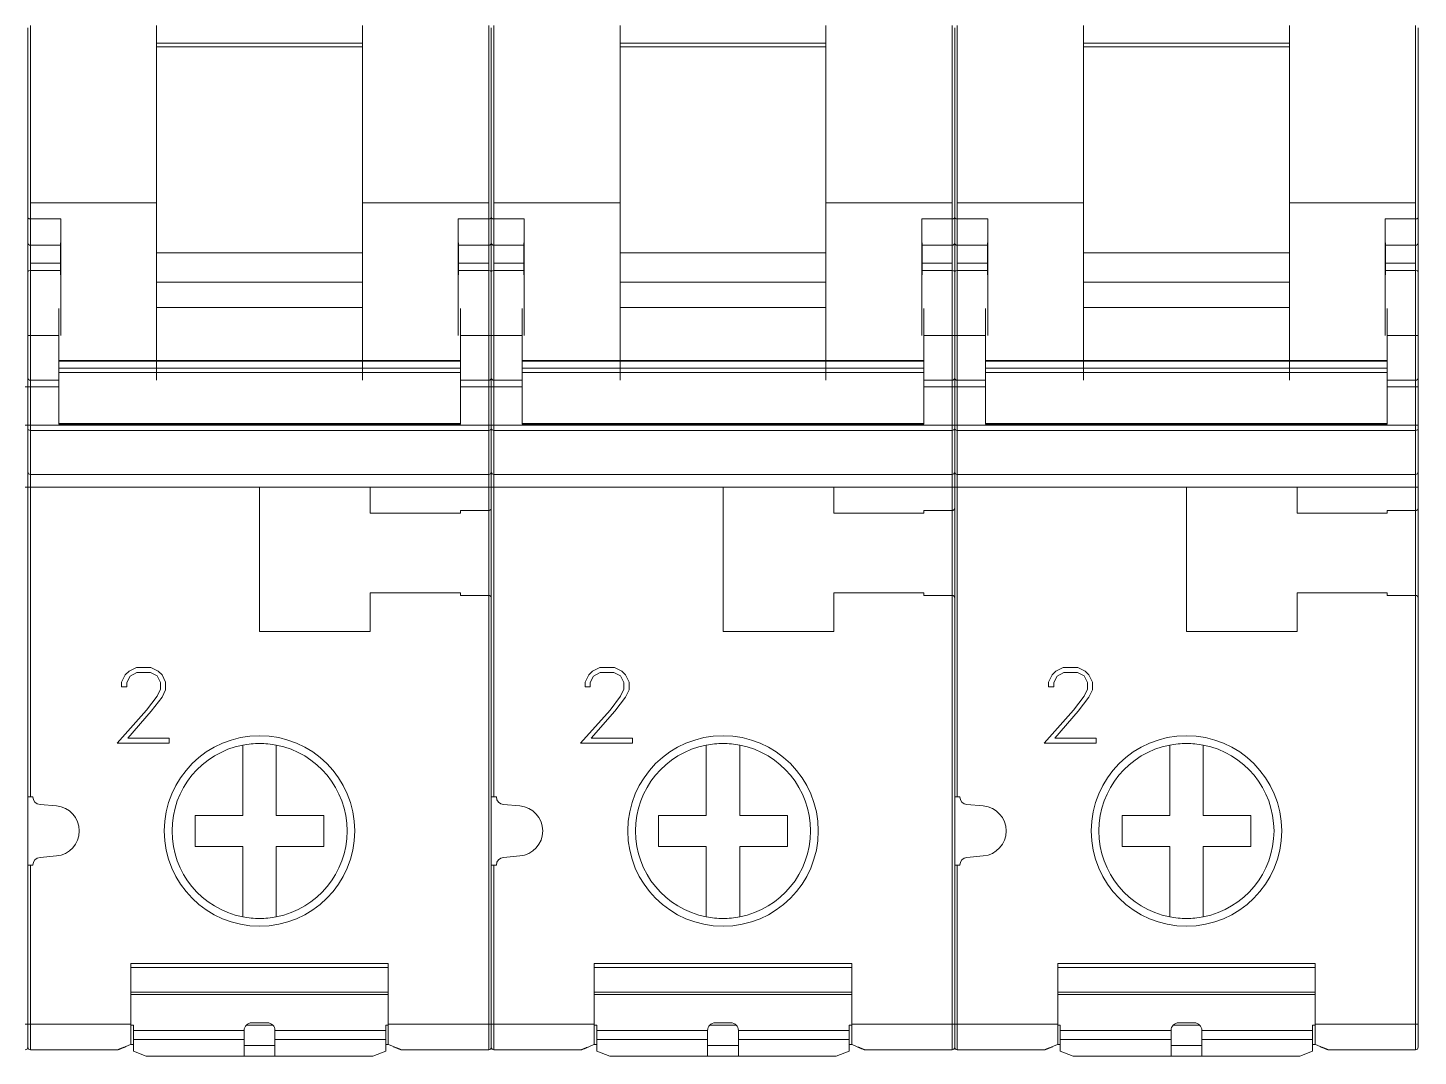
# Model space of a CAD drawing. Header units: millimetres. Extents: x -5035 to 14510, y -7775 to 12.
# Drawn here: x 1280.4 to 1334.4, y -2154.5 to -2114.6 of the extents above; entities that cross this region are included whole.
import ezdxf

# ---------------------------------------------------------------- set-up
doc = ezdxf.new("R2010")
doc.units = ezdxf.units.MM
doc.layers.add('eProC - L2', color=41, linetype='Continuous', lineweight=20)

msp = doc.modelspace()

# ---------------------------------------------------------------- linework, layer by layer
at = {"layer": 'eProC - L2'}
for p, q in [((1280.383, -2114.556), (1280.383, -2121.913)), ((1280.383, -2114.556), (1280.383, -2121.913)), ((1280.483, -2114.468), (1280.483, -2121.357)), ((1285.383, -2121.357), (1285.383, -2114.468)), ((1293.383, -2114.468), (1293.383, -2121.357)), ((1298.283, -2114.468), (1298.283, -2121.357)), ((1298.383, -2114.556), (1298.383, -2121.913)), ((1298.383, -2114.556), (1298.383, -2121.913)), ((1298.483, -2114.468), (1298.483, -2121.357)), ((1303.383, -2121.357), (1303.383, -2114.468)), ((1311.383, -2114.468), (1311.383, -2121.357)), ((1316.283, -2114.468), (1316.283, -2121.357)), ((1316.383, -2114.556), (1316.383, -2121.913)), ((1316.383, -2114.556), (1316.383, -2121.913)), ((1316.483, -2114.468), (1316.483, -2121.357)), ((1321.383, -2121.357), (1321.383, -2114.468)), ((1329.383, -2114.468), (1329.383, -2121.357)), ((1334.283, -2114.468), (1334.283, -2121.357)), ((1334.383, -2114.556), (1334.383, -2121.913)), ((1293.383, -2115.156), (1285.383, -2115.156)), ((1311.383, -2115.156), (1303.383, -2115.156)), ((1329.383, -2115.156), (1321.383, -2115.156)), ((1280.483, -2121.357), (1280.483, -2121.982)), ((1285.383, -2121.357), (1280.483, -2121.357)), ((1285.383, -2128.245), (1285.383, -2121.357)), ((1298.283, -2121.357), (1293.383, -2121.357)), ((1293.383, -2121.357), (1293.383, -2128.245)), ((1298.283, -2121.357), (1298.283, -2121.982)), ((1298.483, -2121.357), (1298.483, -2121.982)), ((1303.383, -2121.357), (1298.483, -2121.357)), ((1303.383, -2128.245), (1303.383, -2121.357)), ((1316.283, -2121.357), (1311.383, -2121.357)), ((1311.383, -2121.357), (1311.383, -2128.245)), ((1316.283, -2121.357), (1316.283, -2121.982)), ((1316.483, -2121.357), (1316.483, -2121.982)), ((1321.383, -2121.357), (1316.483, -2121.357)), ((1321.383, -2128.245), (1321.383, -2121.357)), ((1334.283, -2121.357), (1329.383, -2121.357)), ((1329.383, -2121.357), (1329.383, -2128.245)), ((1334.283, -2121.357), (1334.283, -2121.982)), ((1280.383, -2121.913), (1280.383, -2122.913)), ((1280.383, -2122.913), (1280.383, -2121.913)), ((1281.663, -2121.982), (1280.483, -2121.982)), ((1280.483, -2123.006), (1280.483, -2121.982)), ((1281.663, -2126.515), (1281.663, -2121.982)), ((1297.103, -2121.982), (1297.103, -2126.515)), ((1297.103, -2121.982), (1298.283, -2121.982)), ((1298.283, -2121.982), (1298.283, -2123.006)), ((1298.383, -2121.913), (1298.383, -2122.913)), ((1298.383, -2122.913), (1298.383, -2121.913)), ((1299.663, -2121.982), (1298.483, -2121.982)), ((1298.483, -2123.006), (1298.483, -2121.982)), ((1299.663, -2126.515), (1299.663, -2121.982)), ((1315.103, -2121.982), (1315.103, -2126.515)), ((1315.103, -2121.982), (1316.283, -2121.982)), ((1316.283, -2121.982), (1316.283, -2123.006)), ((1316.383, -2121.913), (1316.383, -2122.913)), ((1316.383, -2122.913), (1316.383, -2121.913)), ((1317.663, -2121.982), (1316.483, -2121.982)), ((1316.483, -2123.006), (1316.483, -2121.982)), ((1317.663, -2126.515), (1317.663, -2121.982)), ((1333.103, -2121.982), (1333.103, -2126.515)), ((1333.103, -2121.982), (1334.283, -2121.982)), ((1334.283, -2121.982), (1334.283, -2123.006)), ((1334.383, -2121.913), (1334.383, -2122.913)), ((1280.383, -2122.913), (1280.383, -2124.019)), ((1280.383, -2124.019), (1280.383, -2122.913)), ((1281.653, -2123.006), (1280.483, -2123.006)), ((1280.483, -2123.701), (1280.483, -2123.006)), ((1281.653, -2122.912), (1281.653, -2123.006)), ((1281.653, -2122.912), (1281.663, -2122.912)), ((1281.653, -2123.006), (1281.653, -2123.701)), ((1297.113, -2122.912), (1297.103, -2122.912)), ((1297.113, -2123.006), (1297.113, -2122.912)), ((1297.113, -2123.006), (1298.283, -2123.006)), ((1297.113, -2123.701), (1297.113, -2123.006)), ((1298.283, -2123.006), (1298.283, -2123.701)), ((1298.383, -2122.913), (1298.383, -2124.019)), ((1298.383, -2124.019), (1298.383, -2122.913)), ((1299.653, -2123.006), (1298.483, -2123.006)), ((1298.483, -2123.701), (1298.483, -2123.006)), ((1299.653, -2122.912), (1299.653, -2123.006)), ((1299.653, -2122.912), (1299.663, -2122.912)), ((1299.653, -2123.006), (1299.653, -2123.701)), ((1315.113, -2122.912), (1315.103, -2122.912)), ((1315.113, -2123.006), (1315.113, -2122.912)), ((1315.113, -2123.006), (1316.283, -2123.006)), ((1315.113, -2123.701), (1315.113, -2123.006)), ((1316.283, -2123.006), (1316.283, -2123.701)), ((1316.383, -2122.913), (1316.383, -2124.019)), ((1316.383, -2124.019), (1316.383, -2122.913)), ((1317.653, -2123.006), (1316.483, -2123.006)), ((1316.483, -2123.701), (1316.483, -2123.006)), ((1317.653, -2122.912), (1317.653, -2123.006)), ((1317.653, -2122.912), (1317.663, -2122.912)), ((1317.653, -2123.006), (1317.653, -2123.701)), ((1333.113, -2122.912), (1333.103, -2122.912)), ((1333.113, -2123.006), (1333.113, -2122.912)), ((1333.113, -2123.006), (1334.283, -2123.006)), ((1333.113, -2123.701), (1333.113, -2123.006)), ((1334.283, -2123.006), (1334.283, -2123.701)), ((1334.383, -2122.913), (1334.383, -2124.019)), ((1281.653, -2123.701), (1280.483, -2123.701)), ((1280.483, -2123.982), (1280.483, -2123.701)), ((1281.653, -2123.701), (1281.653, -2123.982)), ((1285.383, -2123.293), (1293.383, -2123.293)), ((1298.283, -2123.701), (1297.113, -2123.701)), ((1297.113, -2123.982), (1297.113, -2123.701)), ((1298.283, -2123.701), (1298.283, -2123.982)), ((1299.653, -2123.701), (1298.483, -2123.701)), ((1298.483, -2123.982), (1298.483, -2123.701)), ((1299.653, -2123.701), (1299.653, -2123.982)), ((1303.383, -2123.293), (1311.383, -2123.293)), ((1316.283, -2123.701), (1315.113, -2123.701)), ((1315.113, -2123.982), (1315.113, -2123.701)), ((1316.283, -2123.701), (1316.283, -2123.982)), ((1317.653, -2123.701), (1316.483, -2123.701)), ((1316.483, -2123.982), (1316.483, -2123.701)), ((1317.653, -2123.701), (1317.653, -2123.982)), ((1321.383, -2123.293), (1329.383, -2123.293)), ((1334.283, -2123.701), (1333.113, -2123.701)), ((1333.113, -2123.982), (1333.113, -2123.701)), ((1334.283, -2123.701), (1334.283, -2123.982)), ((1280.383, -2124.019), (1280.383, -2126.495)), ((1280.383, -2126.495), (1280.383, -2124.019)), ((1281.653, -2123.982), (1280.483, -2123.982)), ((1280.483, -2126.515), (1280.483, -2123.982)), ((1281.653, -2123.982), (1281.653, -2124.156)), ((1281.663, -2124.156), (1281.653, -2124.156)), ((1297.103, -2124.156), (1297.113, -2124.156)), ((1297.113, -2123.982), (1298.283, -2123.982)), ((1297.113, -2124.156), (1297.113, -2123.982)), ((1298.283, -2123.982), (1298.283, -2126.515)), ((1298.383, -2124.019), (1298.383, -2126.495)), ((1298.383, -2126.495), (1298.383, -2124.019)), ((1299.653, -2123.982), (1298.483, -2123.982)), ((1298.483, -2126.515), (1298.483, -2123.982)), ((1299.653, -2123.982), (1299.653, -2124.156)), ((1299.663, -2124.156), (1299.653, -2124.156)), ((1315.103, -2124.156), (1315.113, -2124.156)), ((1315.113, -2123.982), (1316.283, -2123.982)), ((1315.113, -2124.156), (1315.113, -2123.982)), ((1316.283, -2123.982), (1316.283, -2126.515)), ((1316.383, -2124.019), (1316.383, -2126.495)), ((1316.383, -2126.495), (1316.383, -2124.019)), ((1317.653, -2123.982), (1316.483, -2123.982)), ((1316.483, -2126.515), (1316.483, -2123.982)), ((1317.653, -2123.982), (1317.653, -2124.156)), ((1317.663, -2124.156), (1317.653, -2124.156)), ((1333.103, -2124.156), (1333.113, -2124.156)), ((1333.113, -2123.982), (1334.283, -2123.982)), ((1333.113, -2124.156), (1333.113, -2123.982)), ((1334.283, -2123.982), (1334.283, -2126.515)), ((1334.383, -2124.019), (1334.383, -2126.495)), ((1285.383, -2124.437), (1293.383, -2124.437)), ((1303.383, -2124.437), (1311.383, -2124.437)), ((1321.383, -2124.437), (1329.383, -2124.437)), ((1285.383, -2125.424), (1293.383, -2125.424)), ((1303.383, -2125.424), (1311.383, -2125.424)), ((1321.383, -2125.424), (1329.383, -2125.424)), ((1281.583, -2125.463), (1281.583, -2127.478)), ((1297.183, -2127.478), (1297.183, -2125.463)), ((1299.583, -2125.463), (1299.583, -2127.478)), ((1315.183, -2127.478), (1315.183, -2125.463)), ((1317.583, -2125.463), (1317.583, -2127.478)), ((1333.183, -2127.478), (1333.183, -2125.463)), ((1280.383, -2126.495), (1280.383, -2128.157)), ((1280.383, -2128.157), (1280.383, -2126.495)), ((1280.483, -2126.515), (1281.583, -2126.515)), ((1280.483, -2128.245), (1280.483, -2126.515)), ((1297.183, -2126.515), (1298.283, -2126.515)), ((1298.283, -2126.515), (1298.283, -2128.245)), ((1298.383, -2126.495), (1298.383, -2128.157)), ((1298.383, -2128.157), (1298.383, -2126.495)), ((1298.483, -2126.515), (1299.583, -2126.515)), ((1298.483, -2128.245), (1298.483, -2126.515)), ((1315.183, -2126.515), (1316.283, -2126.515)), ((1316.283, -2126.515), (1316.283, -2128.245)), ((1316.383, -2126.495), (1316.383, -2128.157)), ((1316.383, -2128.157), (1316.383, -2126.495)), ((1316.483, -2126.515), (1317.583, -2126.515)), ((1316.483, -2128.245), (1316.483, -2126.515)), ((1333.183, -2126.515), (1334.283, -2126.515)), ((1334.283, -2126.515), (1334.283, -2128.245)), ((1334.383, -2126.495), (1334.383, -2128.157)), ((1281.583, -2127.478), (1297.183, -2127.478)), ((1281.583, -2127.508), (1281.583, -2127.478)), ((1281.583, -2127.508), (1297.183, -2127.508)), ((1281.583, -2127.508), (1281.583, -2127.779)), ((1297.183, -2127.508), (1297.183, -2127.478)), ((1297.183, -2127.779), (1297.183, -2127.508)), ((1299.583, -2127.478), (1315.183, -2127.478)), ((1299.583, -2127.508), (1299.583, -2127.478)), ((1299.583, -2127.508), (1315.183, -2127.508)), ((1299.583, -2127.508), (1299.583, -2127.779)), ((1315.183, -2127.508), (1315.183, -2127.478)), ((1315.183, -2127.779), (1315.183, -2127.508)), ((1317.583, -2127.478), (1333.183, -2127.478)), ((1317.583, -2127.508), (1317.583, -2127.478)), ((1317.583, -2127.508), (1333.183, -2127.508)), ((1317.583, -2127.508), (1317.583, -2127.779)), ((1333.183, -2127.508), (1333.183, -2127.478)), ((1333.183, -2127.779), (1333.183, -2127.508)), ((1281.583, -2127.779), (1281.583, -2127.949)), ((1281.583, -2127.779), (1297.183, -2127.779)), ((1281.583, -2127.949), (1297.183, -2127.949)), ((1281.583, -2127.949), (1281.583, -2129.932)), ((1297.183, -2127.779), (1297.183, -2127.949)), ((1297.183, -2129.932), (1297.183, -2127.949)), ((1299.583, -2127.779), (1299.583, -2127.949)), ((1299.583, -2127.779), (1315.183, -2127.779)), ((1299.583, -2127.949), (1315.183, -2127.949)), ((1299.583, -2127.949), (1299.583, -2129.932)), ((1315.183, -2127.779), (1315.183, -2127.949)), ((1315.183, -2129.932), (1315.183, -2127.949)), ((1317.583, -2127.779), (1317.583, -2127.949)), ((1317.583, -2127.779), (1333.183, -2127.779)), ((1317.583, -2127.949), (1333.183, -2127.949)), ((1317.583, -2127.949), (1317.583, -2129.932)), ((1333.183, -2127.779), (1333.183, -2127.949)), ((1333.183, -2129.932), (1333.183, -2127.949)), ((1280.383, -2128.51), (1280.283, -2128.51)), ((1280.383, -2128.157), (1280.383, -2128.51)), ((1280.383, -2128.51), (1280.383, -2128.157)), ((1280.383, -2128.51), (1280.383, -2129.991)), ((1280.383, -2128.51), (1280.483, -2128.51)), ((1280.383, -2129.991), (1280.383, -2128.51)), ((1281.583, -2128.245), (1280.483, -2128.245)), ((1280.483, -2128.51), (1280.483, -2128.245)), ((1281.583, -2128.51), (1280.483, -2128.51)), ((1280.483, -2129.991), (1280.483, -2128.51)), ((1297.183, -2128.245), (1298.283, -2128.245)), ((1298.283, -2128.51), (1297.183, -2128.51)), ((1298.283, -2128.245), (1298.283, -2128.51)), ((1298.383, -2128.51), (1298.283, -2128.51)), ((1298.283, -2128.51), (1298.283, -2129.991)), ((1298.383, -2128.157), (1298.383, -2128.51)), ((1298.383, -2128.51), (1298.383, -2128.157)), ((1298.383, -2128.51), (1298.383, -2129.991)), ((1298.383, -2128.51), (1298.483, -2128.51)), ((1298.383, -2129.991), (1298.383, -2128.51)), ((1299.583, -2128.245), (1298.483, -2128.245)), ((1298.483, -2128.51), (1298.483, -2128.245)), ((1299.583, -2128.51), (1298.483, -2128.51)), ((1298.483, -2129.991), (1298.483, -2128.51)), ((1315.183, -2128.245), (1316.283, -2128.245)), ((1316.283, -2128.51), (1315.183, -2128.51)), ((1316.283, -2128.245), (1316.283, -2128.51)), ((1316.383, -2128.51), (1316.283, -2128.51)), ((1316.283, -2128.51), (1316.283, -2129.991)), ((1316.383, -2128.157), (1316.383, -2128.51)), ((1316.383, -2128.51), (1316.383, -2128.157)), ((1316.383, -2128.51), (1316.383, -2129.991)), ((1316.383, -2128.51), (1316.483, -2128.51)), ((1316.383, -2129.991), (1316.383, -2128.51)), ((1317.583, -2128.245), (1316.483, -2128.245)), ((1316.483, -2128.51), (1316.483, -2128.245)), ((1317.583, -2128.51), (1316.483, -2128.51)), ((1316.483, -2129.991), (1316.483, -2128.51)), ((1333.183, -2128.245), (1334.283, -2128.245)), ((1334.283, -2128.51), (1333.183, -2128.51)), ((1334.283, -2128.245), (1334.283, -2128.51)), ((1334.383, -2128.51), (1334.283, -2128.51)), ((1334.283, -2128.51), (1334.283, -2129.991)), ((1334.383, -2128.157), (1334.383, -2128.51)), ((1334.383, -2128.51), (1334.383, -2129.991)), ((1280.383, -2129.991), (1280.283, -2129.991)), ((1280.383, -2129.991), (1280.383, -2130.127)), ((1280.383, -2129.991), (1280.483, -2129.991)), ((1280.383, -2130.127), (1280.383, -2129.991)), ((1280.383, -2130.127), (1280.383, -2131.807)), ((1280.383, -2131.807), (1280.383, -2130.127)), ((1298.283, -2129.991), (1280.483, -2129.991)), ((1280.483, -2130.195), (1280.483, -2129.991)), ((1298.283, -2130.195), (1280.483, -2130.195)), ((1280.483, -2131.907), (1280.483, -2130.195)), ((1281.583, -2129.932), (1297.183, -2129.932)), ((1281.583, -2129.955), (1281.583, -2129.932)), ((1281.583, -2129.955), (1297.183, -2129.955)), ((1297.183, -2129.932), (1297.183, -2129.955)), ((1298.383, -2129.991), (1298.283, -2129.991)), ((1298.283, -2129.991), (1298.283, -2130.195)), ((1298.283, -2130.195), (1298.283, -2131.907)), ((1298.383, -2129.991), (1298.383, -2130.127)), ((1298.383, -2129.991), (1298.483, -2129.991)), ((1298.383, -2130.127), (1298.383, -2129.991)), ((1298.383, -2130.127), (1298.383, -2131.807)), ((1298.383, -2131.807), (1298.383, -2130.127)), ((1316.283, -2129.991), (1298.483, -2129.991)), ((1298.483, -2130.195), (1298.483, -2129.991)), ((1316.283, -2130.195), (1298.483, -2130.195)), ((1298.483, -2131.907), (1298.483, -2130.195)), ((1299.583, -2129.932), (1315.183, -2129.932)), ((1299.583, -2129.955), (1299.583, -2129.932)), ((1299.583, -2129.955), (1315.183, -2129.955)), ((1315.183, -2129.932), (1315.183, -2129.955)), ((1316.383, -2129.991), (1316.283, -2129.991)), ((1316.283, -2129.991), (1316.283, -2130.195)), ((1316.283, -2130.195), (1316.283, -2131.907)), ((1316.383, -2129.991), (1316.383, -2130.127)), ((1316.383, -2129.991), (1316.483, -2129.991)), ((1316.383, -2130.127), (1316.383, -2129.991)), ((1316.383, -2130.127), (1316.383, -2131.807)), ((1316.383, -2131.807), (1316.383, -2130.127)), ((1334.283, -2129.991), (1316.483, -2129.991)), ((1316.483, -2130.195), (1316.483, -2129.991)), ((1334.283, -2130.195), (1316.483, -2130.195)), ((1316.483, -2131.907), (1316.483, -2130.195)), ((1317.583, -2129.932), (1333.183, -2129.932)), ((1317.583, -2129.955), (1317.583, -2129.932)), ((1317.583, -2129.955), (1333.183, -2129.955)), ((1333.183, -2129.932), (1333.183, -2129.955)), ((1334.383, -2129.991), (1334.283, -2129.991)), ((1334.283, -2129.991), (1334.283, -2130.195)), ((1334.283, -2130.195), (1334.283, -2131.907)), ((1334.383, -2129.991), (1334.383, -2130.127)), ((1334.383, -2130.127), (1334.383, -2131.807)), ((1280.383, -2131.807), (1280.383, -2132.407)), ((1280.383, -2132.407), (1280.383, -2131.807)), ((1298.283, -2131.907), (1280.483, -2131.907)), ((1280.483, -2132.407), (1280.483, -2131.907)), ((1298.283, -2131.907), (1298.283, -2132.407)), ((1298.383, -2131.807), (1298.383, -2132.407)), ((1298.383, -2132.407), (1298.383, -2131.807)), ((1316.283, -2131.907), (1298.483, -2131.907)), ((1298.483, -2132.407), (1298.483, -2131.907)), ((1316.283, -2131.907), (1316.283, -2132.407)), ((1316.383, -2131.807), (1316.383, -2132.407)), ((1316.383, -2132.407), (1316.383, -2131.807)), ((1334.283, -2131.907), (1316.483, -2131.907)), ((1316.483, -2132.407), (1316.483, -2131.907)), ((1334.283, -2131.907), (1334.283, -2132.407)), ((1334.383, -2131.807), (1334.383, -2132.407)), ((1280.383, -2132.407), (1280.283, -2132.407)), ((1280.383, -2132.407), (1280.383, -2133.207)), ((1280.383, -2132.407), (1280.483, -2132.407)), ((1280.383, -2144.431), (1280.383, -2132.407)), ((1289.383, -2132.407), (1280.483, -2132.407)), ((1280.483, -2144.431), (1280.483, -2132.407)), ((1289.383, -2132.407), (1293.683, -2132.407)), ((1289.383, -2138.007), (1289.383, -2132.407)), ((1293.683, -2132.407), (1298.283, -2132.407)), ((1293.683, -2132.407), (1293.683, -2133.407)), ((1298.383, -2132.407), (1298.283, -2132.407)), ((1298.283, -2132.407), (1298.283, -2133.307)), ((1298.383, -2132.407), (1298.383, -2133.207)), ((1298.383, -2132.407), (1298.483, -2132.407)), ((1298.383, -2144.431), (1298.383, -2132.407)), ((1307.383, -2132.407), (1298.483, -2132.407)), ((1298.483, -2144.431), (1298.483, -2132.407)), ((1307.383, -2132.407), (1311.683, -2132.407)), ((1307.383, -2138.007), (1307.383, -2132.407)), ((1311.683, -2132.407), (1316.283, -2132.407)), ((1311.683, -2132.407), (1311.683, -2133.407)), ((1316.383, -2132.407), (1316.283, -2132.407)), ((1316.283, -2132.407), (1316.283, -2133.307)), ((1316.383, -2132.407), (1316.383, -2133.207)), ((1316.383, -2132.407), (1316.483, -2132.407)), ((1316.383, -2144.431), (1316.383, -2132.407)), ((1325.383, -2132.407), (1316.483, -2132.407)), ((1316.483, -2144.431), (1316.483, -2132.407)), ((1325.383, -2132.407), (1329.683, -2132.407)), ((1325.383, -2138.007), (1325.383, -2132.407)), ((1329.683, -2132.407), (1334.283, -2132.407)), ((1329.683, -2132.407), (1329.683, -2133.407)), ((1334.383, -2132.407), (1334.283, -2132.407)), ((1334.283, -2132.407), (1334.283, -2133.307)), ((1334.383, -2132.407), (1334.383, -2133.207)), ((1280.383, -2133.207), (1280.383, -2136.707)), ((1293.683, -2133.407), (1297.183, -2133.407)), ((1297.183, -2133.307), (1298.283, -2133.307)), ((1297.183, -2133.407), (1297.183, -2133.307)), ((1298.283, -2133.307), (1298.283, -2136.607)), ((1298.383, -2133.207), (1298.383, -2136.707)), ((1311.683, -2133.407), (1315.183, -2133.407)), ((1315.183, -2133.307), (1316.283, -2133.307)), ((1315.183, -2133.407), (1315.183, -2133.307)), ((1316.283, -2133.307), (1316.283, -2136.607)), ((1316.383, -2133.207), (1316.383, -2136.707)), ((1329.683, -2133.407), (1333.183, -2133.407)), ((1333.183, -2133.307), (1334.283, -2133.307)), ((1333.183, -2133.407), (1333.183, -2133.307)), ((1334.283, -2133.307), (1334.283, -2136.607)), ((1334.383, -2133.207), (1334.383, -2136.707)), ((1280.383, -2136.707), (1280.383, -2153.257)), ((1293.683, -2136.507), (1293.683, -2138.007)), ((1297.183, -2136.507), (1293.683, -2136.507)), ((1297.183, -2136.607), (1297.183, -2136.507)), ((1297.183, -2136.607), (1298.283, -2136.607)), ((1298.283, -2136.607), (1298.283, -2153.257)), ((1298.383, -2136.707), (1298.383, -2153.257)), ((1311.683, -2136.507), (1311.683, -2138.007)), ((1315.183, -2136.507), (1311.683, -2136.507)), ((1315.183, -2136.607), (1315.183, -2136.507)), ((1315.183, -2136.607), (1316.283, -2136.607)), ((1316.283, -2136.607), (1316.283, -2153.257)), ((1316.383, -2136.707), (1316.383, -2153.257)), ((1329.683, -2136.507), (1329.683, -2138.007)), ((1333.183, -2136.507), (1329.683, -2136.507)), ((1333.183, -2136.607), (1333.183, -2136.507)), ((1333.183, -2136.607), (1334.283, -2136.607)), ((1334.283, -2136.607), (1334.283, -2153.257)), ((1334.383, -2136.707), (1334.383, -2153.257)), ((1293.683, -2138.007), (1289.383, -2138.007)), ((1311.683, -2138.007), (1307.383, -2138.007)), ((1329.683, -2138.007), (1325.383, -2138.007)), ((1284.313, -2139.55), (1284.6, -2139.411)), ((1284.6, -2139.411), (1285.165, -2139.411)), ((1285.165, -2139.411), (1285.45, -2139.552)), ((1302.313, -2139.55), (1302.6, -2139.411)), ((1302.6, -2139.411), (1303.165, -2139.411)), ((1303.165, -2139.411), (1303.45, -2139.552)), ((1320.313, -2139.55), (1320.6, -2139.411)), ((1320.6, -2139.411), (1321.165, -2139.411)), ((1321.165, -2139.411), (1321.45, -2139.552)), ((1284.028, -2139.98), (1284.168, -2139.693)), ((1284.028, -2140.156), (1284.028, -2139.98)), ((1284.168, -2139.693), (1284.313, -2139.55)), ((1284.357, -2139.737), (1284.227, -2139.995)), ((1284.227, -2139.995), (1284.227, -2140.156)), ((1284.616, -2139.607), (1284.357, -2139.737)), ((1285.148, -2139.607), (1284.616, -2139.607)), ((1285.408, -2139.736), (1285.148, -2139.607)), ((1285.536, -2139.995), (1285.408, -2139.736)), ((1285.45, -2139.552), (1285.596, -2139.696)), ((1285.536, -2140.253), (1285.536, -2139.995)), ((1285.596, -2139.696), (1285.737, -2139.983)), ((1285.737, -2139.983), (1285.737, -2140.274)), ((1302.028, -2139.98), (1302.168, -2139.693)), ((1302.028, -2140.156), (1302.028, -2139.98)), ((1302.168, -2139.693), (1302.313, -2139.55)), ((1302.357, -2139.737), (1302.227, -2139.995)), ((1302.227, -2139.995), (1302.227, -2140.156)), ((1302.616, -2139.607), (1302.357, -2139.737)), ((1303.148, -2139.607), (1302.616, -2139.607)), ((1303.408, -2139.736), (1303.148, -2139.607)), ((1303.536, -2139.995), (1303.408, -2139.736)), ((1303.45, -2139.552), (1303.596, -2139.696)), ((1303.536, -2140.253), (1303.536, -2139.995)), ((1303.596, -2139.696), (1303.737, -2139.983)), ((1303.737, -2139.983), (1303.737, -2140.274)), ((1320.028, -2139.98), (1320.168, -2139.693)), ((1320.028, -2140.156), (1320.028, -2139.98)), ((1320.168, -2139.693), (1320.313, -2139.55)), ((1320.357, -2139.737), (1320.227, -2139.995)), ((1320.227, -2139.995), (1320.227, -2140.156)), ((1320.616, -2139.607), (1320.357, -2139.737)), ((1321.148, -2139.607), (1320.616, -2139.607)), ((1321.408, -2139.736), (1321.148, -2139.607)), ((1321.536, -2139.995), (1321.408, -2139.736)), ((1321.45, -2139.552), (1321.596, -2139.696)), ((1321.536, -2140.253), (1321.536, -2139.995)), ((1321.596, -2139.696), (1321.737, -2139.983)), ((1321.737, -2139.983), (1321.737, -2140.274)), ((1284.227, -2140.156), (1284.028, -2140.156)), ((1284.997, -2141.065), (1285.404, -2140.521)), ((1285.596, -2140.555), (1285.18, -2141.108)), ((1285.404, -2140.521), (1285.536, -2140.253)), ((1285.737, -2140.274), (1285.596, -2140.555)), ((1302.227, -2140.156), (1302.028, -2140.156)), ((1302.997, -2141.065), (1303.404, -2140.521)), ((1303.596, -2140.555), (1303.18, -2141.108)), ((1303.404, -2140.521), (1303.536, -2140.253)), ((1303.737, -2140.274), (1303.596, -2140.555)), ((1320.227, -2140.156), (1320.028, -2140.156)), ((1320.997, -2141.065), (1321.404, -2140.521)), ((1321.596, -2140.555), (1321.18, -2141.108)), ((1321.404, -2140.521), (1321.536, -2140.253)), ((1321.737, -2140.274), (1321.596, -2140.555)), ((1283.852, -2142.351), (1284.997, -2141.065)), ((1301.852, -2142.351), (1302.997, -2141.065)), ((1319.852, -2142.351), (1320.997, -2141.065)), ((1285.18, -2141.108), (1284.267, -2142.155)), ((1303.18, -2141.108), (1302.267, -2142.155)), ((1321.18, -2141.108), (1320.267, -2142.155)), ((1284.267, -2142.155), (1285.873, -2142.155)), ((1285.873, -2142.155), (1285.873, -2142.351)), ((1302.267, -2142.155), (1303.873, -2142.155)), ((1303.873, -2142.155), (1303.873, -2142.351)), ((1320.267, -2142.155), (1321.873, -2142.155)), ((1321.873, -2142.155), (1321.873, -2142.351)), ((1285.873, -2142.351), (1283.852, -2142.351)), ((1288.733, -2145.157), (1288.733, -2142.419)), ((1290.033, -2142.419), (1290.033, -2145.157)), ((1303.873, -2142.351), (1301.852, -2142.351)), ((1306.733, -2145.157), (1306.733, -2142.419)), ((1308.033, -2142.419), (1308.033, -2145.157)), ((1321.873, -2142.351), (1319.852, -2142.351)), ((1324.733, -2145.157), (1324.733, -2142.419)), ((1326.033, -2142.419), (1326.033, -2145.157)), ((1280.483, -2144.431), (1280.383, -2144.431)), ((1280.383, -2147.082), (1280.383, -2144.431)), ((1280.583, -2144.431), (1280.483, -2144.431)), ((1280.857, -2144.73), (1281.493, -2144.785)), ((1298.483, -2144.431), (1298.383, -2144.431)), ((1298.383, -2147.082), (1298.383, -2144.431)), ((1298.583, -2144.431), (1298.483, -2144.431)), ((1298.857, -2144.73), (1299.493, -2144.785)), ((1316.483, -2144.431), (1316.383, -2144.431)), ((1316.383, -2147.082), (1316.383, -2144.431)), ((1316.583, -2144.431), (1316.483, -2144.431)), ((1316.857, -2144.73), (1317.493, -2144.785)), ((1286.883, -2146.357), (1286.883, -2145.157)), ((1286.883, -2145.157), (1288.733, -2145.157)), ((1290.033, -2145.157), (1291.883, -2145.157)), ((1291.883, -2145.157), (1291.883, -2146.357)), ((1304.883, -2146.357), (1304.883, -2145.157)), ((1304.883, -2145.157), (1306.733, -2145.157)), ((1308.033, -2145.157), (1309.883, -2145.157)), ((1309.883, -2145.157), (1309.883, -2146.357)), ((1322.883, -2146.357), (1322.883, -2145.157)), ((1322.883, -2145.157), (1324.733, -2145.157)), ((1326.033, -2145.157), (1327.883, -2145.157)), ((1327.883, -2145.157), (1327.883, -2146.357)), ((1288.733, -2146.357), (1286.883, -2146.357)), ((1288.733, -2149.094), (1288.733, -2146.357)), ((1290.033, -2146.357), (1290.033, -2149.094)), ((1291.883, -2146.357), (1290.033, -2146.357)), ((1306.733, -2146.357), (1304.883, -2146.357)), ((1306.733, -2149.094), (1306.733, -2146.357)), ((1308.033, -2146.357), (1308.033, -2149.094)), ((1309.883, -2146.357), (1308.033, -2146.357)), ((1324.733, -2146.357), (1322.883, -2146.357)), ((1324.733, -2149.094), (1324.733, -2146.357)), ((1326.033, -2146.357), (1326.033, -2149.094)), ((1327.883, -2146.357), (1326.033, -2146.357)), ((1281.493, -2146.728), (1280.857, -2146.783)), ((1299.493, -2146.728), (1298.857, -2146.783)), ((1317.493, -2146.728), (1316.857, -2146.783)), ((1280.383, -2147.082), (1280.483, -2147.082)), ((1280.383, -2153.257), (1280.383, -2147.082)), ((1280.483, -2153.257), (1280.483, -2147.082)), ((1280.583, -2147.082), (1280.483, -2147.082)), ((1298.383, -2147.082), (1298.483, -2147.082)), ((1298.383, -2153.257), (1298.383, -2147.082)), ((1298.483, -2153.257), (1298.483, -2147.082)), ((1298.583, -2147.082), (1298.483, -2147.082)), ((1316.383, -2147.082), (1316.483, -2147.082)), ((1316.383, -2153.257), (1316.383, -2147.082)), ((1316.483, -2153.257), (1316.483, -2147.082)), ((1316.583, -2147.082), (1316.483, -2147.082)), ((1294.383, -2150.907), (1284.383, -2150.907)), ((1284.383, -2152.018), (1284.383, -2150.907)), ((1284.383, -2151.057), (1294.383, -2151.057)), ((1294.383, -2150.907), (1294.383, -2152.018)), ((1312.383, -2150.907), (1302.383, -2150.907)), ((1302.383, -2152.018), (1302.383, -2150.907)), ((1302.383, -2151.057), (1312.383, -2151.057)), ((1312.383, -2150.907), (1312.383, -2152.018)), ((1330.383, -2150.907), (1320.383, -2150.907)), ((1320.383, -2152.018), (1320.383, -2150.907)), ((1320.383, -2151.057), (1330.383, -2151.057)), ((1330.383, -2150.907), (1330.383, -2152.018)), ((1284.383, -2153.257), (1284.383, -2152.018)), ((1294.383, -2152.018), (1284.383, -2152.018)), ((1284.383, -2152.107), (1294.383, -2152.107)), ((1294.383, -2152.018), (1294.383, -2153.257)), ((1302.383, -2153.257), (1302.383, -2152.018)), ((1312.383, -2152.018), (1302.383, -2152.018)), ((1302.383, -2152.107), (1312.383, -2152.107)), ((1312.383, -2152.018), (1312.383, -2153.257)), ((1320.383, -2153.257), (1320.383, -2152.018)), ((1330.383, -2152.018), (1320.383, -2152.018)), ((1320.383, -2152.107), (1330.383, -2152.107)), ((1330.383, -2152.018), (1330.383, -2153.257)), ((1280.383, -2153.257), (1280.283, -2153.257)), ((1280.383, -2153.257), (1280.383, -2154.157)), ((1280.383, -2153.257), (1280.483, -2153.257)), ((1280.383, -2154.157), (1280.383, -2153.257)), ((1284.383, -2153.257), (1280.483, -2153.257)), ((1280.483, -2154.257), (1280.483, -2153.257)), ((1284.383, -2153.257), (1280.483, -2153.257)), ((1284.383, -2153.257), (1284.383, -2154.057)), ((1284.383, -2153.307), (1284.483, -2153.307)), ((1284.483, -2153.307), (1284.483, -2153.507)), ((1288.783, -2153.507), (1284.483, -2153.507)), ((1284.483, -2153.857), (1284.483, -2153.507)), ((1288.783, -2153.507), (1288.783, -2153.857)), ((1288.859, -2153.307), (1289.906, -2153.307)), ((1289.083, -2153.207), (1289.683, -2153.207)), ((1294.283, -2153.507), (1289.983, -2153.507)), ((1289.983, -2153.857), (1289.983, -2153.507)), ((1294.283, -2153.307), (1294.383, -2153.307)), ((1294.283, -2153.507), (1294.283, -2153.307)), ((1294.283, -2153.507), (1294.283, -2153.857)), ((1294.383, -2153.257), (1298.283, -2153.257)), ((1298.283, -2153.257), (1294.383, -2153.257)), ((1294.383, -2154.057), (1294.383, -2153.257)), ((1298.283, -2153.257), (1298.283, -2154.257)), ((1298.383, -2153.257), (1298.283, -2153.257)), ((1298.383, -2153.257), (1298.383, -2154.157)), ((1298.383, -2153.257), (1298.483, -2153.257)), ((1298.383, -2154.157), (1298.383, -2153.257)), ((1302.383, -2153.257), (1298.483, -2153.257)), ((1298.483, -2154.257), (1298.483, -2153.257)), ((1302.383, -2153.257), (1298.483, -2153.257)), ((1302.383, -2153.257), (1302.383, -2154.057)), ((1302.383, -2153.307), (1302.483, -2153.307)), ((1302.483, -2153.307), (1302.483, -2153.507)), ((1306.783, -2153.507), (1302.483, -2153.507)), ((1302.483, -2153.857), (1302.483, -2153.507)), ((1306.783, -2153.507), (1306.783, -2153.857)), ((1306.859, -2153.307), (1307.906, -2153.307)), ((1307.083, -2153.207), (1307.683, -2153.207)), ((1312.283, -2153.507), (1307.983, -2153.507)), ((1307.983, -2153.857), (1307.983, -2153.507)), ((1312.283, -2153.307), (1312.383, -2153.307)), ((1312.283, -2153.507), (1312.283, -2153.307)), ((1312.283, -2153.507), (1312.283, -2153.857)), ((1312.383, -2153.257), (1316.283, -2153.257)), ((1316.283, -2153.257), (1312.383, -2153.257)), ((1312.383, -2154.057), (1312.383, -2153.257)), ((1316.283, -2153.257), (1316.283, -2154.257)), ((1316.383, -2153.257), (1316.283, -2153.257)), ((1316.383, -2153.257), (1316.383, -2154.157)), ((1316.383, -2153.257), (1316.483, -2153.257)), ((1316.383, -2154.157), (1316.383, -2153.257)), ((1320.383, -2153.257), (1316.483, -2153.257)), ((1316.483, -2154.257), (1316.483, -2153.257)), ((1320.383, -2153.257), (1316.483, -2153.257)), ((1320.383, -2153.257), (1320.383, -2154.057)), ((1320.383, -2153.307), (1320.483, -2153.307)), ((1320.483, -2153.307), (1320.483, -2153.507)), ((1324.783, -2153.507), (1320.483, -2153.507)), ((1320.483, -2153.857), (1320.483, -2153.507)), ((1324.783, -2153.507), (1324.783, -2153.857)), ((1324.859, -2153.307), (1325.906, -2153.307)), ((1325.083, -2153.207), (1325.683, -2153.207)), ((1330.283, -2153.507), (1325.983, -2153.507)), ((1325.983, -2153.857), (1325.983, -2153.507)), ((1330.283, -2153.307), (1330.383, -2153.307)), ((1330.283, -2153.507), (1330.283, -2153.307)), ((1330.283, -2153.507), (1330.283, -2153.857)), ((1330.383, -2153.257), (1334.283, -2153.257)), ((1334.283, -2153.257), (1330.383, -2153.257)), ((1330.383, -2154.057), (1330.383, -2153.257)), ((1334.283, -2153.257), (1334.283, -2154.257)), ((1334.383, -2153.257), (1334.283, -2153.257)), ((1334.383, -2153.257), (1334.383, -2154.157)), ((1284.483, -2154.057), (1284.383, -2154.057)), ((1284.483, -2153.857), (1288.783, -2153.857)), ((1284.483, -2153.857), (1284.483, -2154.307)), ((1288.783, -2154.507), (1288.783, -2153.857)), ((1289.983, -2153.857), (1294.283, -2153.857)), ((1289.983, -2153.857), (1289.983, -2154.507)), ((1294.283, -2154.307), (1294.283, -2153.857)), ((1294.383, -2154.057), (1294.283, -2154.057)), ((1302.483, -2154.057), (1302.383, -2154.057)), ((1302.483, -2153.857), (1306.783, -2153.857)), ((1302.483, -2153.857), (1302.483, -2154.307)), ((1306.783, -2154.507), (1306.783, -2153.857)), ((1307.983, -2153.857), (1312.283, -2153.857)), ((1307.983, -2153.857), (1307.983, -2154.507)), ((1312.283, -2154.307), (1312.283, -2153.857)), ((1312.383, -2154.057), (1312.283, -2154.057)), ((1320.483, -2154.057), (1320.383, -2154.057)), ((1320.483, -2153.857), (1324.783, -2153.857)), ((1320.483, -2153.857), (1320.483, -2154.307)), ((1324.783, -2154.507), (1324.783, -2153.857)), ((1325.983, -2153.857), (1330.283, -2153.857)), ((1325.983, -2153.857), (1325.983, -2154.507)), ((1330.283, -2154.307), (1330.283, -2153.857)), ((1330.383, -2154.057), (1330.283, -2154.057)), ((1283.883, -2154.257), (1280.483, -2154.257)), ((1284.483, -2154.307), (1284.983, -2154.507)), ((1284.983, -2154.507), (1288.783, -2154.507)), ((1288.783, -2154.092), (1289.983, -2154.092)), ((1288.783, -2154.507), (1289.983, -2154.507)), ((1289.983, -2154.507), (1293.783, -2154.507)), ((1293.783, -2154.507), (1294.283, -2154.307)), ((1294.883, -2154.257), (1298.283, -2154.257)), ((1301.883, -2154.257), (1298.483, -2154.257)), ((1302.483, -2154.307), (1302.983, -2154.507)), ((1302.983, -2154.507), (1306.783, -2154.507)), ((1306.783, -2154.092), (1307.983, -2154.092)), ((1306.783, -2154.507), (1307.983, -2154.507)), ((1307.983, -2154.507), (1311.783, -2154.507)), ((1311.783, -2154.507), (1312.283, -2154.307)), ((1312.883, -2154.257), (1316.283, -2154.257)), ((1319.883, -2154.257), (1316.483, -2154.257)), ((1320.483, -2154.307), (1320.983, -2154.507)), ((1320.983, -2154.507), (1324.783, -2154.507)), ((1324.783, -2154.092), (1325.983, -2154.092)), ((1324.783, -2154.507), (1325.983, -2154.507)), ((1325.983, -2154.507), (1329.783, -2154.507)), ((1329.783, -2154.507), (1330.283, -2154.307)), ((1330.883, -2154.257), (1334.283, -2154.257))]:
    msp.add_line(p, q, dxfattribs=at)
for centre, radius, start, end in [((1280.483, -2131.807), 0.1, 180, 270), ((1298.483, -2131.807), 0.1, 180, 270), ((1316.483, -2131.807), 0.1, 180, 270), ((1289.383, -2145.757), 3.4, 101.0215, 258.9785), ((1289.383, -2145.757), 3.4, 90, 101.0215), ((1289.383, -2145.757), 3.4, 78.9785, 90), ((1289.383, -2145.757), 3.4, 281.0215, 78.9785), ((1307.383, -2145.757), 3.4, 101.0215, 258.9785), ((1307.383, -2145.757), 3.4, 90, 101.0215), ((1307.383, -2145.757), 3.4, 78.9785, 90), ((1307.383, -2145.757), 3.4, 281.0215, 78.9785), ((1325.383, -2145.757), 3.4, 101.0215, 258.9785), ((1325.383, -2145.757), 3.4, 90, 101.0215), ((1325.383, -2145.757), 3.4, 78.9785, 90), ((1325.383, -2145.757), 3.4, 281.0215, 78.9785), ((1280.883, -2144.431), 0.3, 180, 265), ((1298.883, -2144.431), 0.3, 180, 265), ((1316.883, -2144.431), 0.3, 180, 265), ((1280.883, -2147.082), 0.3, 95, 180), ((1298.883, -2147.082), 0.3, 95, 180), ((1316.883, -2147.082), 0.3, 95, 180), ((1289.383, -2145.757), 3.4, 258.9785, 270), ((1289.383, -2145.757), 3.4, 270, 281.0215), ((1307.383, -2145.757), 3.4, 258.9785, 270), ((1307.383, -2145.757), 3.4, 270, 281.0215), ((1325.383, -2145.757), 3.4, 258.9785, 270), ((1325.383, -2145.757), 3.4, 270, 281.0215), ((1280.483, -2154.157), 0.1, 180, 270), ((1298.483, -2154.157), 0.1, 180, 270), ((1316.483, -2154.157), 0.1, 180, 270)]:
    msp.add_arc(centre, radius, start, end, dxfattribs=at)
at = {"layer": 'eProC - L2', "extrusion": (0, 0, -1)}
for centre, radius, start, end in [((-1298.283, -2131.807), 0.1, 180, 270), ((-1316.283, -2131.807), 0.1, 180, 270), ((-1334.283, -2131.807), 0.1, 180, 270), ((-1289.383, -2145.757), 3.7, 270, 90), ((-1289.383, -2145.757), 3.7, 90, 270), ((-1307.383, -2145.757), 3.7, 270, 90), ((-1307.383, -2145.757), 3.7, 90, 270), ((-1325.383, -2145.757), 3.7, 270, 90), ((-1325.383, -2145.757), 3.7, 90, 270), ((-1281.408, -2145.757), 0.975, 95, 265), ((-1299.408, -2145.757), 0.975, 95, 265), ((-1317.408, -2145.757), 0.975, 95, 265), ((-1289.083, -2153.507), 0.3, 0, 90), ((-1289.683, -2153.507), 0.3, 90, 180), ((-1307.083, -2153.507), 0.3, 0, 90), ((-1307.683, -2153.507), 0.3, 90, 180), ((-1325.083, -2153.507), 0.3, 0, 90), ((-1325.683, -2153.507), 0.3, 90, 180), ((-1280.283, -2154.157), 0.1, 180, 270), ((-1298.283, -2154.157), 0.1, 180, 270), ((-1316.283, -2154.157), 0.1, 180, 270), ((-1334.283, -2154.157), 0.1, 180, 270)]:
    msp.add_arc(centre, radius, start, end, dxfattribs=at)
at = {"layer": 'eProC - L2'}
for centre, major_axis, ratio, start_param, end_param in [((1280.483, -2122.913), (-0.1, 0), 0.927184, 0, 1.570796), ((1298.283, -2122.913), (0.1, 0), 0.927184, 4.712389, 6.283185), ((1298.483, -2122.913), (-0.1, 0), 0.927184, 0, 1.570796), ((1316.283, -2122.913), (0.1, 0), 0.927184, 4.712389, 6.283185), ((1316.483, -2122.913), (-0.1, 0), 0.927184, 0, 1.570796), ((1334.283, -2122.913), (0.1, 0), 0.927184, 4.712389, 6.283185), ((1280.483, -2124.019), (-0.1, 0), 0.374607, 4.712389, 6.283185), ((1298.283, -2124.019), (0.1, 0), 0.374607, 0, 1.570796), ((1298.483, -2124.019), (-0.1, 0), 0.374607, 4.712389, 6.283185), ((1316.283, -2124.019), (0.1, 0), 0.374607, 0, 1.570796), ((1316.483, -2124.019), (-0.1, 0), 0.374607, 4.712389, 6.283185), ((1334.283, -2124.019), (0.1, 0), 0.374607, 0, 1.570796), ((1280.483, -2128.157), (-0.1, 0), 0.883126, 0, 1.570797), ((1298.283, -2128.157), (0.1, 0), 0.883126, 4.71239, 6.283184), ((1298.483, -2128.157), (-0.1, 0), 0.883126, 0, 1.570797), ((1316.283, -2128.157), (0.1, 0), 0.883126, 4.71239, 6.283184), ((1316.483, -2128.157), (-0.1, 0), 0.883126, 0, 1.570797), ((1334.283, -2128.157), (0.1, 0), 0.883126, 4.71239, 6.283184), ((1280.483, -2130.127), (-0.1, 0), 0.679711, 0, 1.570796), ((1298.283, -2130.127), (0.1, 0), 0.679711, 4.712389, 6.283185), ((1298.483, -2130.127), (-0.1, 0), 0.679711, 0, 1.570796), ((1316.283, -2130.127), (0.1, 0), 0.679711, 4.712389, 6.283185), ((1316.483, -2130.127), (-0.1, 0), 0.679711, 0, 1.570796), ((1334.283, -2130.127), (0.1, 0), 0.679711, 4.712389, 6.283185)]:
    msp.add_ellipse(centre, major_axis=major_axis, ratio=ratio, start_param=start_param, end_param=end_param, dxfattribs=at)
for points, knots in [([(1285.383, -2115.299), (1285.688, -2115.299), (1286.355, -2115.299), (1287.438, -2115.299), (1288.688, -2115.299), (1290.105, -2115.299), (1291.688, -2115.299), (1292.799, -2115.299), (1293.383, -2115.299)], [0, 0, 0, 0, 0.114583, 0.25, 0.40625, 0.583333, 0.78125, 1, 1, 1, 1]), ([(1303.383, -2115.299), (1303.688, -2115.299), (1304.355, -2115.299), (1305.438, -2115.299), (1306.688, -2115.299), (1308.105, -2115.299), (1309.688, -2115.299), (1310.799, -2115.299), (1311.383, -2115.299)], [0, 0, 0, 0, 0.114583, 0.25, 0.40625, 0.583333, 0.78125, 1, 1, 1, 1]), ([(1321.383, -2115.299), (1321.688, -2115.299), (1322.355, -2115.299), (1323.438, -2115.299), (1324.688, -2115.299), (1326.105, -2115.299), (1327.688, -2115.299), (1328.799, -2115.299), (1329.383, -2115.299)], [0, 0, 0, 0, 0.114583, 0.25, 0.40625, 0.583333, 0.78125, 1, 1, 1, 1]), ([(1283.883, -2154.257), (1283.883, -2154.257), (1283.883, -2154.256), (1283.885, -2154.255), (1283.889, -2154.254), (1283.894, -2154.252), (1283.901, -2154.249), (1283.91, -2154.246), (1283.921, -2154.241), (1283.933, -2154.236), (1283.948, -2154.23), (1283.966, -2154.223), (1283.986, -2154.215), (1284.01, -2154.206), (1284.038, -2154.195), (1284.069, -2154.182), (1284.106, -2154.167), (1284.147, -2154.151), (1284.195, -2154.132), (1284.249, -2154.11), (1284.311, -2154.085), (1284.358, -2154.066), (1284.383, -2154.057)], [0, 0, 0, 0, 0.046922, 0.097084, 0.147246, 0.197408, 0.24757, 0.297732, 0.347894, 0.398056, 0.448218, 0.49838, 0.548542, 0.598704, 0.648866, 0.699028, 0.74919, 0.799352, 0.849514, 0.899676, 0.949838, 1, 1, 1, 1]), ([(1294.883, -2154.257), (1294.883, -2154.257), (1294.882, -2154.256), (1294.88, -2154.255), (1294.876, -2154.254), (1294.871, -2154.252), (1294.864, -2154.249), (1294.856, -2154.246), (1294.845, -2154.241), (1294.832, -2154.236), (1294.817, -2154.23), (1294.8, -2154.223), (1294.779, -2154.215), (1294.755, -2154.206), (1294.728, -2154.195), (1294.696, -2154.182), (1294.66, -2154.167), (1294.619, -2154.151), (1294.571, -2154.132), (1294.517, -2154.11), (1294.455, -2154.085), (1294.408, -2154.066), (1294.383, -2154.057)], [0, 0, 0, 0, 0.046922, 0.097084, 0.147246, 0.197408, 0.24757, 0.297732, 0.347894, 0.398056, 0.448218, 0.49838, 0.548542, 0.598704, 0.648866, 0.699028, 0.74919, 0.799352, 0.849514, 0.899676, 0.949838, 1, 1, 1, 1]), ([(1301.883, -2154.257), (1301.883, -2154.257), (1301.883, -2154.256), (1301.885, -2154.255), (1301.889, -2154.254), (1301.894, -2154.252), (1301.901, -2154.249), (1301.91, -2154.246), (1301.921, -2154.241), (1301.933, -2154.236), (1301.948, -2154.23), (1301.966, -2154.223), (1301.986, -2154.215), (1302.01, -2154.206), (1302.038, -2154.195), (1302.069, -2154.182), (1302.106, -2154.167), (1302.147, -2154.151), (1302.195, -2154.132), (1302.249, -2154.11), (1302.311, -2154.085), (1302.358, -2154.066), (1302.383, -2154.057)], [0, 0, 0, 0, 0.046922, 0.097084, 0.147246, 0.197408, 0.24757, 0.297732, 0.347894, 0.398056, 0.448218, 0.49838, 0.548542, 0.598704, 0.648866, 0.699028, 0.74919, 0.799352, 0.849514, 0.899676, 0.949838, 1, 1, 1, 1]), ([(1312.883, -2154.257), (1312.883, -2154.257), (1312.882, -2154.256), (1312.88, -2154.255), (1312.876, -2154.254), (1312.871, -2154.252), (1312.864, -2154.249), (1312.856, -2154.246), (1312.845, -2154.241), (1312.832, -2154.236), (1312.817, -2154.23), (1312.8, -2154.223), (1312.779, -2154.215), (1312.755, -2154.206), (1312.728, -2154.195), (1312.696, -2154.182), (1312.66, -2154.167), (1312.619, -2154.151), (1312.571, -2154.132), (1312.517, -2154.11), (1312.455, -2154.085), (1312.408, -2154.066), (1312.383, -2154.057)], [0, 0, 0, 0, 0.046922, 0.097084, 0.147246, 0.197408, 0.24757, 0.297732, 0.347894, 0.398056, 0.448218, 0.49838, 0.548542, 0.598704, 0.648866, 0.699028, 0.74919, 0.799352, 0.849514, 0.899676, 0.949838, 1, 1, 1, 1]), ([(1319.883, -2154.257), (1319.883, -2154.257), (1319.883, -2154.256), (1319.885, -2154.255), (1319.889, -2154.254), (1319.894, -2154.252), (1319.901, -2154.249), (1319.91, -2154.246), (1319.921, -2154.241), (1319.933, -2154.236), (1319.948, -2154.23), (1319.966, -2154.223), (1319.986, -2154.215), (1320.01, -2154.206), (1320.038, -2154.195), (1320.069, -2154.182), (1320.106, -2154.167), (1320.147, -2154.151), (1320.195, -2154.132), (1320.249, -2154.11), (1320.311, -2154.085), (1320.358, -2154.066), (1320.383, -2154.057)], [0, 0, 0, 0, 0.046922, 0.097084, 0.147246, 0.197408, 0.24757, 0.297732, 0.347894, 0.398056, 0.448218, 0.49838, 0.548542, 0.598704, 0.648866, 0.699028, 0.74919, 0.799352, 0.849514, 0.899676, 0.949838, 1, 1, 1, 1]), ([(1330.883, -2154.257), (1330.883, -2154.257), (1330.882, -2154.256), (1330.88, -2154.255), (1330.876, -2154.254), (1330.871, -2154.252), (1330.864, -2154.249), (1330.856, -2154.246), (1330.845, -2154.241), (1330.832, -2154.236), (1330.817, -2154.23), (1330.8, -2154.223), (1330.779, -2154.215), (1330.755, -2154.206), (1330.728, -2154.195), (1330.696, -2154.182), (1330.66, -2154.167), (1330.619, -2154.151), (1330.571, -2154.132), (1330.517, -2154.11), (1330.455, -2154.085), (1330.408, -2154.066), (1330.383, -2154.057)], [0, 0, 0, 0, 0.046922, 0.097084, 0.147246, 0.197408, 0.24757, 0.297732, 0.347894, 0.398056, 0.448218, 0.49838, 0.548542, 0.598704, 0.648866, 0.699028, 0.74919, 0.799352, 0.849514, 0.899676, 0.949838, 1, 1, 1, 1])]:
    msp.add_open_spline(points, degree=3, knots=knots, dxfattribs=at)
for points in [[(1280.383, -2121.913), (1280.383, -2121.915), (1280.383, -2121.921), (1280.385, -2121.929), (1280.389, -2121.937), (1280.394, -2121.945), (1280.401, -2121.953), (1280.409, -2121.96), (1280.418, -2121.966), (1280.429, -2121.972), (1280.441, -2121.976), (1280.454, -2121.98), (1280.468, -2121.982), (1280.478, -2121.982), (1280.483, -2121.982)], [(1298.383, -2121.913), (1298.383, -2121.915), (1298.382, -2121.921), (1298.38, -2121.929), (1298.377, -2121.937), (1298.372, -2121.945), (1298.365, -2121.953), (1298.357, -2121.96), (1298.347, -2121.966), (1298.337, -2121.972), (1298.325, -2121.976), (1298.312, -2121.98), (1298.298, -2121.982), (1298.288, -2121.982), (1298.283, -2121.982)], [(1298.383, -2121.913), (1298.383, -2121.915), (1298.383, -2121.921), (1298.385, -2121.929), (1298.389, -2121.937), (1298.394, -2121.945), (1298.401, -2121.953), (1298.409, -2121.96), (1298.418, -2121.966), (1298.429, -2121.972), (1298.441, -2121.976), (1298.454, -2121.98), (1298.468, -2121.982), (1298.478, -2121.982), (1298.483, -2121.982)], [(1316.383, -2121.913), (1316.383, -2121.915), (1316.382, -2121.921), (1316.38, -2121.929), (1316.377, -2121.937), (1316.372, -2121.945), (1316.365, -2121.953), (1316.357, -2121.96), (1316.347, -2121.966), (1316.337, -2121.972), (1316.325, -2121.976), (1316.312, -2121.98), (1316.298, -2121.982), (1316.288, -2121.982), (1316.283, -2121.982)], [(1316.383, -2121.913), (1316.383, -2121.915), (1316.383, -2121.921), (1316.385, -2121.929), (1316.389, -2121.937), (1316.394, -2121.945), (1316.401, -2121.953), (1316.409, -2121.96), (1316.418, -2121.966), (1316.429, -2121.972), (1316.441, -2121.976), (1316.454, -2121.98), (1316.468, -2121.982), (1316.478, -2121.982), (1316.483, -2121.982)], [(1334.383, -2121.913), (1334.383, -2121.915), (1334.382, -2121.921), (1334.38, -2121.929), (1334.377, -2121.937), (1334.372, -2121.945), (1334.365, -2121.953), (1334.357, -2121.96), (1334.347, -2121.966), (1334.337, -2121.972), (1334.325, -2121.976), (1334.312, -2121.98), (1334.298, -2121.982), (1334.288, -2121.982), (1334.283, -2121.982)], [(1280.383, -2126.495), (1280.383, -2126.495), (1280.383, -2126.497), (1280.385, -2126.499), (1280.389, -2126.502), (1280.394, -2126.504), (1280.401, -2126.506), (1280.409, -2126.508), (1280.418, -2126.51), (1280.429, -2126.512), (1280.441, -2126.513), (1280.454, -2126.514), (1280.468, -2126.515), (1280.478, -2126.515), (1280.483, -2126.515)], [(1298.383, -2126.495), (1298.383, -2126.495), (1298.382, -2126.497), (1298.38, -2126.499), (1298.377, -2126.502), (1298.372, -2126.504), (1298.365, -2126.506), (1298.357, -2126.508), (1298.347, -2126.51), (1298.337, -2126.512), (1298.325, -2126.513), (1298.312, -2126.514), (1298.298, -2126.515), (1298.288, -2126.515), (1298.283, -2126.515)], [(1298.383, -2126.495), (1298.383, -2126.495), (1298.383, -2126.497), (1298.385, -2126.499), (1298.389, -2126.502), (1298.394, -2126.504), (1298.401, -2126.506), (1298.409, -2126.508), (1298.418, -2126.51), (1298.429, -2126.512), (1298.441, -2126.513), (1298.454, -2126.514), (1298.468, -2126.515), (1298.478, -2126.515), (1298.483, -2126.515)], [(1316.383, -2126.495), (1316.383, -2126.495), (1316.382, -2126.497), (1316.38, -2126.499), (1316.377, -2126.502), (1316.372, -2126.504), (1316.365, -2126.506), (1316.357, -2126.508), (1316.347, -2126.51), (1316.337, -2126.512), (1316.325, -2126.513), (1316.312, -2126.514), (1316.298, -2126.515), (1316.288, -2126.515), (1316.283, -2126.515)], [(1316.383, -2126.495), (1316.383, -2126.495), (1316.383, -2126.497), (1316.385, -2126.499), (1316.389, -2126.502), (1316.394, -2126.504), (1316.401, -2126.506), (1316.409, -2126.508), (1316.418, -2126.51), (1316.429, -2126.512), (1316.441, -2126.513), (1316.454, -2126.514), (1316.468, -2126.515), (1316.478, -2126.515), (1316.483, -2126.515)], [(1334.383, -2126.495), (1334.383, -2126.495), (1334.382, -2126.497), (1334.38, -2126.499), (1334.377, -2126.502), (1334.372, -2126.504), (1334.365, -2126.506), (1334.357, -2126.508), (1334.347, -2126.51), (1334.337, -2126.512), (1334.325, -2126.513), (1334.312, -2126.514), (1334.298, -2126.515), (1334.288, -2126.515), (1334.283, -2126.515)], [(1298.383, -2133.207), (1298.383, -2133.21), (1298.382, -2133.216), (1298.381, -2133.227), (1298.378, -2133.237), (1298.375, -2133.247), (1298.37, -2133.257), (1298.363, -2133.266), (1298.356, -2133.275), (1298.347, -2133.283), (1298.337, -2133.291), (1298.326, -2133.297), (1298.313, -2133.302), (1298.299, -2133.306), (1298.288, -2133.307), (1298.283, -2133.307)], [(1316.383, -2133.207), (1316.383, -2133.21), (1316.382, -2133.216), (1316.381, -2133.227), (1316.378, -2133.237), (1316.375, -2133.247), (1316.37, -2133.257), (1316.363, -2133.266), (1316.356, -2133.275), (1316.347, -2133.283), (1316.337, -2133.291), (1316.326, -2133.297), (1316.313, -2133.302), (1316.299, -2133.306), (1316.288, -2133.307), (1316.283, -2133.307)], [(1334.383, -2133.207), (1334.383, -2133.21), (1334.382, -2133.216), (1334.381, -2133.227), (1334.378, -2133.237), (1334.375, -2133.247), (1334.37, -2133.257), (1334.363, -2133.266), (1334.356, -2133.275), (1334.347, -2133.283), (1334.337, -2133.291), (1334.326, -2133.297), (1334.313, -2133.302), (1334.299, -2133.306), (1334.288, -2133.307), (1334.283, -2133.307)], [(1298.383, -2136.707), (1298.383, -2136.703), (1298.382, -2136.697), (1298.381, -2136.686), (1298.378, -2136.676), (1298.375, -2136.666), (1298.37, -2136.656), (1298.363, -2136.647), (1298.356, -2136.638), (1298.347, -2136.63), (1298.337, -2136.622), (1298.326, -2136.616), (1298.313, -2136.611), (1298.299, -2136.607), (1298.288, -2136.607), (1298.283, -2136.607)], [(1316.383, -2136.707), (1316.383, -2136.703), (1316.382, -2136.697), (1316.381, -2136.686), (1316.378, -2136.676), (1316.375, -2136.666), (1316.37, -2136.656), (1316.363, -2136.647), (1316.356, -2136.638), (1316.347, -2136.63), (1316.337, -2136.622), (1316.326, -2136.616), (1316.313, -2136.611), (1316.299, -2136.607), (1316.288, -2136.607), (1316.283, -2136.607)], [(1334.383, -2136.707), (1334.383, -2136.703), (1334.382, -2136.697), (1334.381, -2136.686), (1334.378, -2136.676), (1334.375, -2136.666), (1334.37, -2136.656), (1334.363, -2136.647), (1334.356, -2136.638), (1334.347, -2136.63), (1334.337, -2136.622), (1334.326, -2136.616), (1334.313, -2136.611), (1334.299, -2136.607), (1334.288, -2136.607), (1334.283, -2136.607)]]:
    msp.add_open_spline(points, degree=3, dxfattribs=at)

doc.saveas('drawing.dxf')
